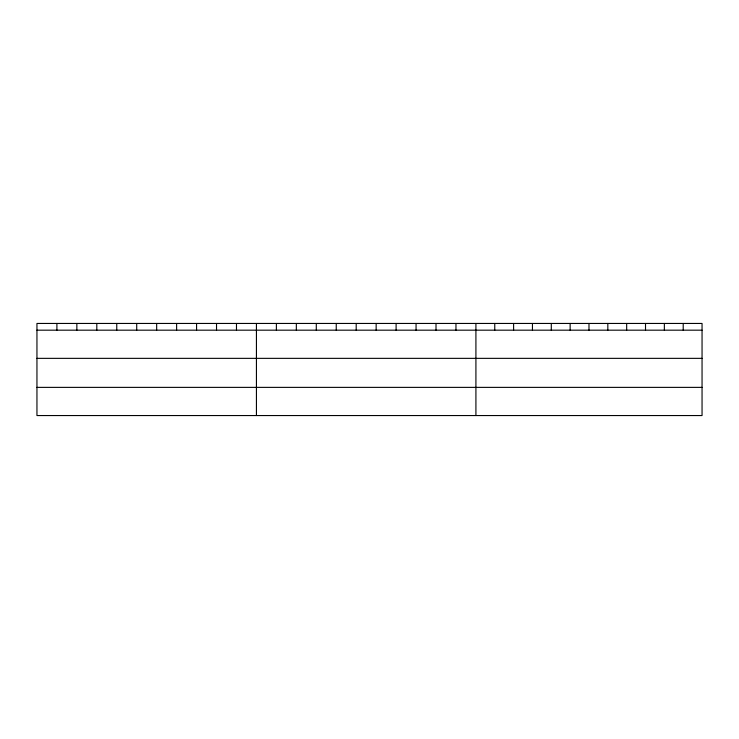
<?xml version="1.0" encoding="UTF-8"?>
<svg xmlns="http://www.w3.org/2000/svg" width="739" height="739" viewBox="0 0 739 739"><rect width="100%" height="100%" fill="white"/><g stroke="black" fill="none" stroke-linecap="round" stroke-linejoin="round"><path stroke-width="1.11" d="M702.05 330.176L702.05 415.549L36.95 415.549L36.95 323.451L702.05 323.451L702.05 330.176L36.95 330.176M36.95 358.35L702.05 358.35M36.95 387.375L702.05 387.375M683.206 323.451L683.206 330.176M664.361 323.451L664.361 330.176M645.516 323.451L645.516 330.176M626.672 323.451L626.672 330.176M607.827 323.451L607.827 330.176M588.983 323.451L588.983 330.176M570.139 323.451L570.139 330.176M551.294 323.451L551.294 330.176M532.449 323.451L532.449 330.176M513.605 323.451L513.605 330.176M494.76 323.451L494.76 330.176M475.916 323.451L475.916 415.549M455.963 323.451L455.963 330.176M436.01 323.451L436.01 330.176M416.057 323.451L416.057 330.176M396.104 323.451L396.104 330.176M376.151 323.451L376.151 330.176M356.198 323.451L356.198 330.176M336.245 323.451L336.245 330.176M316.292 323.451L316.292 330.176M296.339 323.451L296.339 330.176M276.386 323.451L276.386 330.176M256.433 323.451L256.433 415.549M236.48 323.451L236.48 330.176M216.527 323.451L216.527 330.176M196.574 323.451L196.574 330.176M176.621 323.451L176.621 330.176M156.668 323.451L156.668 330.176M136.715 323.451L136.715 330.176M116.762 323.451L116.762 330.176M96.809 323.451L96.809 330.176M76.856 323.451L76.856 330.176M56.903 323.451L56.903 330.176"/></g></svg>
